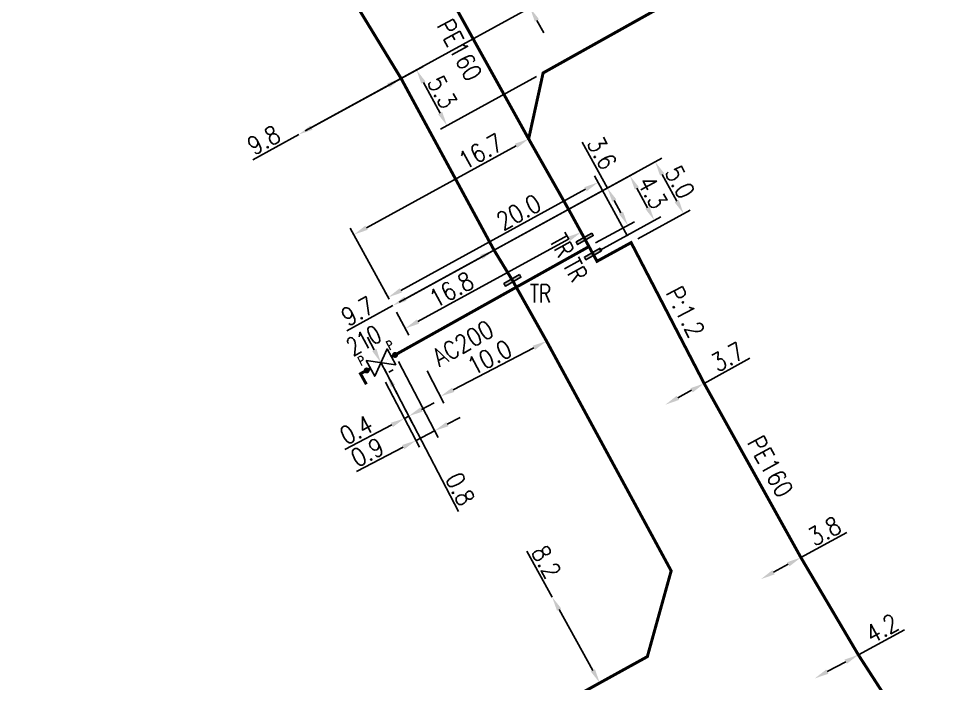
# Model space of a CAD drawing. Header units: millimetres. Extents: x 150998 to 151977, y 126997 to 128005.
# Drawn here: x 151486.2 to 151564.8, y 127320 to 127375.5 of the extents above; entities that cross this region are included whole.
import ezdxf
from ezdxf.enums import TextEntityAlignment as Align

# ---------------------------------------------------------------- set-up
doc = ezdxf.new("R2010")
doc.units = ezdxf.units.MM
doc.header["$PDMODE"] = 34
doc.linetypes.add('L_100_AP', pattern=[14, 10, -1.5, 1, -1.5])
doc.linetypes.add('L_100_PE', pattern=[14, 10, -1.5, 1, -1.5])
doc.layers.get('0').update_dxf_attribs({"linetype": 'CONTINUOUS'})
doc.layers.get('DEFPOINTS').update_dxf_attribs({"linetype": 'CONTINUOUS'})
for name, color, linetype in [('L_140', 3, 'CONTINUOUS'), ('L_300', 7, 'CONTINUOUS'), ('L_340', 7, 'CONTINUOUS')]:
    doc.layers.add(name, color=color, linetype=linetype)
doc.styles.add('G_ROMANS', font='ROMANS.SHX', dxfattribs={"width": 0.75})
doc.styles.get("Standard").update_dxf_attribs({"font": 'romans.shx', "width": 0.85})
doc.dimstyles.get("Standard").update_dxf_attribs({"dimtxt": 1.5, "dimasz": 1.2, "dimexe": 0.625, "dimexo": 0.625, "dimgap": 0.25, "dimtad": 1, "dimdec": 1, "dimzin": 0, "dimdsep": 46, "dimtxsty": 'Standard', "dimcen": -0.5, "dimadec": 0, "dimazin": 0, "dimtfac": 1, "dimtdec": 1, "dimtmove": 0, "dimatfit": 3, "dimfxl": 0, "dimtolj": 1, "dimtzin": 0, "dimarcsym": 0})

# ---------------------------------------------------------------- blocks, each defined once
blk = doc.blocks.new('*D751')
at = {"layer": 'DEFPOINTS', "color": 0, "linetype": 'Continuous', "transparency": 16777216}
for p in [(151530.779, 127327.173), (151530.779, 127327.173), (151534.762, 127320.002)]:
    blk.add_point(p, dxfattribs=at)
at = {"layer": 'L_140', "color": 0, "linetype": 'Continuous', "lineweight": -2, "transparency": 16777216}
for p, q in [((151530.779, 127327.173), (151528.652, 127331.003)), ((151534.179, 127321.051), (151531.362, 127326.123))]:
    blk.add_line(p, q, dxfattribs=at)
at = {"layer": 'L_140', "color": 0, "linetype": 'Continuous', "transparency": 16777216}
for points in [[(151531.537, 127326.221), (151531.187, 127326.026), (151530.779, 127327.173)], [(151534.354, 127321.148), (151534.005, 127320.954), (151534.762, 127320.002)]]:
    blk.add_solid(points, dxfattribs=at)
at = {"layer": 'L_140', "color": 0, "linetype": 'Continuous', "transparency": 16777216, "insert": (151530.296, 127330.102), "char_height": 1.5, "attachment_point": 5, "rotation": 299.05138}
blk.add_mtext('\\A1;8.2', dxfattribs=at)
blk = doc.blocks.new('*D767')
at = {"layer": 'DEFPOINTS', "color": 0, "linetype": 'Continuous', "transparency": 16777216}
for p in [(151525.925, 127356.16), (151517.461, 127351.525), (151517.461, 127351.525)]:
    blk.add_point(p, dxfattribs=at)
at = {"layer": 'L_140', "color": 0, "linetype": 'Continuous', "lineweight": -2, "transparency": 16777216}
for p, q in [((151525.625, 127356.708), (151525.625, 127356.708)), ((151524.873, 127355.583), (151518.514, 127352.101)), ((151517.461, 127351.525), (151513.627, 127349.425))]:
    blk.add_line(p, q, dxfattribs=at)
at = {"layer": 'L_140', "color": 0, "linetype": 'Continuous', "transparency": 16777216}
for points in [[(151524.776, 127355.759), (151524.969, 127355.408), (151525.925, 127356.16)], [(151518.418, 127352.276), (151518.61, 127351.926), (151517.461, 127351.525)]]:
    blk.add_solid(points, dxfattribs=at)
at = {"layer": 'L_140', "color": 0, "linetype": 'Continuous', "transparency": 16777216, "insert": (151514.537, 127351.064), "char_height": 1.5, "attachment_point": 5, "rotation": 28.70611}
blk.add_mtext('\\A1;9.7', dxfattribs=at)
blk = doc.blocks.new('*D768')
at = {"layer": 'DEFPOINTS', "color": 0, "linetype": 'Continuous', "transparency": 16777216}
for p in [(151530.315, 127348.554), (151520.046, 127346.622), (151521.446, 127343.935)]:
    blk.add_point(p, dxfattribs=at)
at = {"layer": 'L_140', "color": 0, "linetype": 'Continuous', "lineweight": -2, "transparency": 16777216}
for p, q in [((151529.251, 127348), (151522.51, 127344.489)), ((151520.335, 127346.068), (151521.735, 127343.381))]:
    blk.add_line(p, q, dxfattribs=at)
at = {"layer": 'L_140', "color": 0, "linetype": 'Continuous', "transparency": 16777216}
for points in [[(151529.158, 127348.177), (151529.343, 127347.822), (151530.315, 127348.554)], [(151522.418, 127344.667), (151522.603, 127344.312), (151521.446, 127343.935)]]:
    blk.add_solid(points, dxfattribs=at)
at = {"layer": 'L_140', "color": 0, "linetype": 'Continuous', "transparency": 16777216, "insert": (151525.541, 127347.195), "char_height": 1.5, "attachment_point": 5, "rotation": 27.50966}
blk.add_mtext('\\A1;10.0', dxfattribs=at)
blk = doc.blocks.new('*D769')
at = {"layer": 'DEFPOINTS', "color": 0, "linetype": 'Continuous', "transparency": 16777216}
for p in [(151532.152, 127359.57), (151517.461, 127351.525), (151518.509, 127349.611)]:
    blk.add_point(p, dxfattribs=at)
at = {"layer": 'L_140', "color": 0, "linetype": 'Continuous', "lineweight": -2, "transparency": 16777216}
for p, q in [((151532.453, 127359.022), (151533.5, 127357.108)), ((151532.148, 127357.08), (151519.561, 127350.188)), ((151517.761, 127350.976), (151518.809, 127349.063))]:
    blk.add_line(p, q, dxfattribs=at)
at = {"layer": 'L_140', "color": 0, "linetype": 'Continuous', "transparency": 16777216}
for points in [[(151532.052, 127357.256), (151532.244, 127356.905), (151533.2, 127357.657)], [(151519.465, 127350.363), (151519.657, 127350.012), (151518.509, 127349.611)]]:
    blk.add_solid(points, dxfattribs=at)
at = {"layer": 'L_140', "color": 0, "linetype": 'Continuous', "transparency": 16777216, "insert": (151522.355, 127352.858), "char_height": 1.5, "attachment_point": 5, "rotation": 28.70611}
blk.add_mtext('\\A1;16.8', dxfattribs=at)
blk = doc.blocks.new('*D817')
at = {"layer": 'DEFPOINTS', "color": 0, "linetype": 'Continuous', "transparency": 16777216}
for p in [(151518.157, 127370.502), (151509.607, 127365.815), (151509.607, 127365.815)]:
    blk.add_point(p, dxfattribs=at)
at = {"layer": 'L_140', "color": 0, "linetype": 'Continuous', "lineweight": -2, "transparency": 16777216}
for p, q in [((151517.857, 127371.05), (151517.857, 127371.05)), ((151517.105, 127369.925), (151510.659, 127366.392)), ((151509.607, 127365.815), (151505.774, 127363.714))]:
    blk.add_line(p, q, dxfattribs=at)
at = {"layer": 'L_140', "color": 0, "linetype": 'Continuous', "transparency": 16777216}
for points in [[(151517.009, 127370.101), (151517.201, 127369.75), (151518.157, 127370.502)], [(151510.563, 127366.568), (151510.756, 127366.217), (151509.607, 127365.815)]]:
    blk.add_solid(points, dxfattribs=at)
at = {"layer": 'L_140', "color": 0, "linetype": 'Continuous', "transparency": 16777216, "insert": (151506.684, 127365.353), "char_height": 1.5, "attachment_point": 5, "rotation": 28.72968}
blk.add_mtext('\\A1;9.8', dxfattribs=at)
blk = doc.blocks.new('*D839')
at = {"layer": 'DEFPOINTS', "color": 0, "linetype": 'Continuous', "transparency": 16777216}
for p in [(151556.368, 127322.347), (151552.719, 127320.371), (151552.719, 127320.371)]:
    blk.add_point(p, dxfattribs=at)
at = {"layer": 'L_140', "color": 0, "linetype": 'Continuous', "lineweight": -2, "transparency": 16777216}
for p, q in [((151556.368, 127322.347), (151560.212, 127324.429)), ((151553.774, 127320.942), (151555.313, 127321.775))]:
    blk.add_line(p, q, dxfattribs=at)
at = {"layer": 'L_140', "color": 0, "linetype": 'Continuous', "transparency": 16777216}
for points in [[(151555.218, 127321.951), (151555.408, 127321.6), (151556.368, 127322.347)], [(151553.679, 127321.118), (151553.87, 127320.766), (151552.719, 127320.371)]]:
    blk.add_solid(points, dxfattribs=at)
at = {"layer": 'L_140', "color": 0, "linetype": 'Continuous', "transparency": 16777216, "insert": (151558.342, 127324.553), "char_height": 1.5, "attachment_point": 5, "rotation": 28.43995}
blk.add_mtext('\\A1;4.2', dxfattribs=at)
blk = doc.blocks.new('*D840')
at = {"layer": 'DEFPOINTS', "color": 0, "linetype": 'Continuous', "transparency": 16777216}
for p in [(151551.565, 127330.481), (151548.224, 127328.671), (151548.224, 127328.671)]:
    blk.add_point(p, dxfattribs=at)
at = {"layer": 'L_140', "color": 0, "linetype": 'Continuous', "lineweight": -2, "transparency": 16777216}
for p, q in [((151551.565, 127330.481), (151555.409, 127332.563)), ((151549.279, 127329.243), (151550.51, 127329.909))]:
    blk.add_line(p, q, dxfattribs=at)
at = {"layer": 'L_140', "color": 0, "linetype": 'Continuous', "transparency": 16777216}
for points in [[(151550.414, 127330.085), (151550.605, 127329.734), (151551.565, 127330.481)], [(151549.183, 127329.419), (151549.374, 127329.067), (151548.224, 127328.671)]]:
    blk.add_solid(points, dxfattribs=at)
at = {"layer": 'L_140', "color": 0, "linetype": 'Continuous', "transparency": 16777216, "insert": (151553.538, 127332.687), "char_height": 1.5, "attachment_point": 5, "rotation": 28.43995}
blk.add_mtext('\\A1;3.8', dxfattribs=at)
blk = doc.blocks.new('*D841')
at = {"layer": 'DEFPOINTS', "color": 0, "linetype": 'Continuous', "transparency": 16777216}
for p in [(151543.481, 127345.024), (151540.239, 127343.242), (151540.239, 127343.242)]:
    blk.add_point(p, dxfattribs=at)
at = {"layer": 'L_140', "color": 0, "linetype": 'Continuous', "lineweight": -2, "transparency": 16777216}
for p, q in [((151543.481, 127345.024), (151547.312, 127347.129)), ((151541.29, 127343.819), (151542.429, 127344.446))]:
    blk.add_line(p, q, dxfattribs=at)
at = {"layer": 'L_140', "color": 0, "linetype": 'Continuous', "transparency": 16777216}
for points in [[(151542.333, 127344.621), (151542.526, 127344.27), (151543.481, 127345.024)], [(151541.194, 127343.995), (151541.386, 127343.644), (151540.239, 127343.242)]]:
    blk.add_solid(points, dxfattribs=at)
at = {"layer": 'L_140', "color": 0, "linetype": 'Continuous', "transparency": 16777216, "insert": (151545.441, 127347.242), "char_height": 1.5, "attachment_point": 5, "rotation": 28.79221}
blk.add_mtext('\\A1;3.7', dxfattribs=at)
blk = doc.blocks.new('*D865')
at = {"layer": 'DEFPOINTS', "color": 0, "linetype": 'Continuous', "transparency": 16777216}
for p in [(151516.472, 127346.758), (151516.579, 127345.687), (151518.444, 127342.106)]:
    blk.add_point(p, dxfattribs=at)
at = {"layer": 'L_300', "color": 0, "linetype": 'Continuous', "lineweight": -2, "transparency": 16777216}
for p, q in [((151516.761, 127346.203), (151519.087, 127341.736)), ((151516.868, 127345.132), (151518.733, 127341.551)), ((151519.863, 127342.845), (151520.927, 127343.399)), ((151518.799, 127342.29), (151518.444, 127342.106)), ((151517.38, 127341.551), (151513.448, 127339.504))]:
    blk.add_line(p, q, dxfattribs=at)
at = {"layer": 'L_300', "color": 0, "linetype": 'Continuous', "transparency": 16777216}
for points in [[(151519.771, 127343.022), (151519.955, 127342.667), (151518.799, 127342.29)], [(151517.287, 127341.729), (151517.472, 127341.374), (151518.444, 127342.106)]]:
    blk.add_solid(points, dxfattribs=at)
at = {"layer": 'L_300', "color": 0, "linetype": 'Continuous', "transparency": 16777216, "insert": (151514.42, 127341.138), "char_height": 1.5, "attachment_point": 5, "rotation": 27.50966}
blk.add_mtext('\\A1;0.4', dxfattribs=at)
blk = doc.blocks.new('*D866')
at = {"layer": 'DEFPOINTS', "color": 0, "linetype": 'Continuous', "transparency": 16777216}
for p in [(151517.655, 127347.404), (151516.579, 127345.687), (151519.407, 127340.257)]:
    blk.add_point(p, dxfattribs=at)
at = {"layer": 'L_300', "color": 0, "linetype": 'Continuous', "lineweight": -2, "transparency": 16777216}
for p, q in [((151517.944, 127346.85), (151521.246, 127340.51)), ((151516.868, 127345.132), (151519.695, 127339.703)), ((151522.021, 127341.619), (151523.086, 127342.173)), ((151520.957, 127341.064), (151519.407, 127340.257)), ((151518.342, 127339.703), (151514.425, 127337.662))]:
    blk.add_line(p, q, dxfattribs=at)
at = {"layer": 'L_300', "color": 0, "linetype": 'Continuous', "transparency": 16777216}
for points in [[(151521.929, 127341.796), (151522.114, 127341.441), (151520.957, 127341.064)], [(151518.25, 127339.88), (151518.435, 127339.525), (151519.407, 127340.257)]]:
    blk.add_solid(points, dxfattribs=at)
at = {"layer": 'L_300', "color": 0, "linetype": 'Continuous', "transparency": 16777216, "insert": (151515.342, 127339.268), "char_height": 1.5, "attachment_point": 5, "rotation": 27.50966}
blk.add_mtext('\\A1;0.9', dxfattribs=at)
blk = doc.blocks.new('*D867')
at = {"layer": 'DEFPOINTS', "color": 0, "linetype": 'Continuous', "transparency": 16777216}
for p in [(151516.472, 127346.758), (151516.472, 127346.758), (151516.579, 127345.687)]:
    blk.add_point(p, dxfattribs=at)
at = {"layer": 'L_300', "color": 0, "linetype": 'Continuous', "lineweight": -2, "transparency": 16777216}
for p, q in [((151515.918, 127347.822), (151515.364, 127348.886)), ((151517.026, 127347.046), (151517.026, 127347.046)), ((151516.472, 127346.758), (151516.934, 127345.871)), ((151517.133, 127345.975), (151517.488, 127346.16)), ((151517.488, 127344.807), (151522.943, 127334.332))]:
    blk.add_line(p, q, dxfattribs=at)
at = {"layer": 'L_300', "color": 0, "linetype": 'Continuous', "transparency": 16777216}
for points in [[(151516.095, 127347.914), (151515.741, 127347.73), (151516.472, 127346.758)], [(151517.665, 127344.9), (151517.311, 127344.715), (151516.934, 127345.871)]]:
    blk.add_solid(points, dxfattribs=at)
at = {"layer": 'L_300', "color": 0, "linetype": 'Continuous', "transparency": 16777216, "insert": (151523.098, 127336.2), "char_height": 1.5, "attachment_point": 5, "rotation": 297.50966}
blk.add_mtext('\\A1;0.8', dxfattribs=at)
blk = doc.blocks.new('L_300_12')
at = {"color": 0, "linetype": 'Continuous', "const_width": 0.497, "flags": 128}
blk.add_lwpolyline([(-0.25, 0, 1), (0.25, 0, 1)], format="xyb", close=True, dxfattribs=at)
at = {"color": 0, "linetype": 'Continuous', "style": 'G_ROMANS', "width": 0.75}
blk.add_text('P', height=1.5, dxfattribs=at).set_placement((0, 1.85), align=Align.MIDDLE)
at = {"color": 0, "linetype": 'Continuous', "style": 'G_ROMANS', "width": 0.75, "flags": 3}
for tag, p in [('DEF_LEG', (0, -5)), ('DEF_COUP', (0, -7.5)), ('DEF_TYPE', (0, -10))]:
    blk.add_attdef(tag, text='', height=1.2, dxfattribs=at).set_placement(p, align=Align.MIDDLE)
blk = doc.blocks.new('L_300_05')
at = {"color": 0, "linetype": 'Continuous'}
for p, q in [((-1, 0.75), (-1, -0.75)), ((1, 0.75), (1, -0.75))]:
    blk.add_line(p, q, dxfattribs=at)
at = {"flags": 128}
blk.add_lwpolyline([(-1, 0.75), (1, -0.75), (1, 0.75), (-1, -0.75), (-1, 0.75)], dxfattribs=at)
at = {"color": 0, "linetype": 'Continuous', "style": 'G_ROMANS', "width": 0.75}
blk.add_attdef('NUM', text='', height=1.5, dxfattribs=at).set_placement((0, 2.75), align=Align.MIDDLE)
at = {"color": 0, "linetype": 'Continuous', "style": 'G_ROMANS', "width": 0.75, "flags": 3}
for tag, p in [('DEF_LEG', (0, -2.75)), ('DEF_COUP', (0, -5.25)), ('DEF_TYPE', (0, -7.75))]:
    blk.add_attdef(tag, text='', height=1.2, dxfattribs=at).set_placement(p, align=Align.MIDDLE)
blk = doc.blocks.new('L_340_19')
at = {"linetype": 'Continuous'}
blk.add_hatch(color=0, dxfattribs=at).paths.add_polyline_path([(0.125, 0.75), (-0.125, 0.75), (-0.125, -0.75), (0.125, -0.75)])
at = {"color": 0, "linetype": 'Continuous'}
blk.add_lwpolyline([(-0.125, 0.75), (0.125, 0.75), (0.125, -0.75), (-0.125, -0.75)], close=True, dxfattribs=at)
at = {"color": 0, "linetype": 'Continuous', "width": 0.75}
for tag, height, flags, p in [('TR', 1.5, 8, (0, 3)), ('DEF_LEG', 1.2, 3, (0, -5)), ('DEF_COUP', 1.2, 3, (0, -7.5)), ('DEF_TYPE', 1.2, 3, (0, -10))]:
    blk.add_attdef(tag, text='', height=height, dxfattribs=dict(at, flags=flags)).set_placement(p, align=Align.MIDDLE)
blk = doc.blocks.new('*D954')
at = {"layer": 'DEFPOINTS', "color": 0, "linetype": 'Continuous', "transparency": 16777216}
for p in [(151537.381, 127356.789), (151517.082, 127352.217), (151517.461, 127351.525)]:
    blk.add_point(p, dxfattribs=at)
at = {"layer": 'L_140', "color": 0, "linetype": 'Continuous', "lineweight": -2, "transparency": 16777216}
for p, q in [((151537.08, 127357.338), (151534.323, 127362.372)), ((151533.571, 127361.247), (151518.134, 127352.794)), ((151517.161, 127352.073), (151516.782, 127352.765))]:
    blk.add_line(p, q, dxfattribs=at)
at = {"layer": 'L_140', "color": 0, "linetype": 'Continuous', "transparency": 16777216}
for points in [[(151533.475, 127361.423), (151533.667, 127361.072), (151534.624, 127361.824)], [(151518.038, 127352.969), (151518.23, 127352.618), (151517.082, 127352.217)]]:
    blk.add_solid(points, dxfattribs=at)
at = {"layer": 'L_140', "color": 0, "linetype": 'Continuous', "transparency": 16777216, "insert": (151527.986, 127359.329), "char_height": 1.5, "attachment_point": 5, "rotation": 28.70611}
blk.add_mtext('\\A1;20.0', dxfattribs=at)
blk = doc.blocks.new('*D955')
at = {"layer": 'DEFPOINTS', "color": 0, "linetype": 'Continuous', "transparency": 16777216}
for p in [(151537.277, 127362.376), (151534.194, 127355.842), (151517.461, 127351.525)]:
    blk.add_point(p, dxfattribs=at)
at = {"layer": 'L_340', "color": 0, "linetype": 'Continuous', "lineweight": -2, "transparency": 16777216}
for p, q in [((151518.009, 127351.825), (151537.826, 127362.677)), ((151538.742, 127359.701), (151537.854, 127361.324)), ((151534.742, 127356.142), (151539.867, 127358.949))]:
    blk.add_line(p, q, dxfattribs=at)
at = {"layer": 'L_340', "color": 0, "linetype": 'Continuous', "transparency": 16777216}
for points in [[(151538.029, 127361.42), (151537.678, 127361.228), (151537.277, 127362.376)], [(151538.918, 127359.797), (151538.567, 127359.605), (151539.319, 127358.649)]]:
    blk.add_solid(points, dxfattribs=at)
at = {"layer": 'L_340', "color": 0, "linetype": 'Continuous', "transparency": 16777216, "insert": (151539.175, 127360.993), "char_height": 1.5, "attachment_point": 5, "rotation": 298.70611}
blk.add_mtext('\\A1;4.3', dxfattribs=at)
blk = doc.blocks.new('*D956')
at = {"layer": 'DEFPOINTS', "color": 0, "linetype": 'Continuous', "transparency": 16777216}
for p in [(151539.393, 127363.535), (151537.381, 127356.789), (151517.461, 127351.525)]:
    blk.add_point(p, dxfattribs=at)
at = {"layer": 'L_140', "color": 0, "linetype": 'Continuous', "lineweight": -2, "transparency": 16777216}
for p, q in [((151518.009, 127351.825), (151539.942, 127363.835)), ((151541.195, 127360.246), (151539.97, 127362.483)), ((151537.929, 127357.09), (151542.319, 127359.494))]:
    blk.add_line(p, q, dxfattribs=at)
at = {"layer": 'L_140', "color": 0, "linetype": 'Continuous', "transparency": 16777216}
for points in [[(151540.145, 127362.579), (151539.794, 127362.387), (151539.393, 127363.535)], [(151541.37, 127360.342), (151541.019, 127360.15), (151541.771, 127359.194)]]:
    blk.add_solid(points, dxfattribs=at)
at = {"layer": 'L_140', "color": 0, "linetype": 'Continuous', "transparency": 16777216, "insert": (151541.459, 127361.845), "char_height": 1.5, "attachment_point": 5, "rotation": 298.70611}
blk.add_mtext('\\A1;5.0', dxfattribs=at)
blk = doc.blocks.new('*D957')
at = {"layer": 'DEFPOINTS', "color": 0, "linetype": 'Continuous', "transparency": 16777216}
for p in [(151535.398, 127361.347), (151533.858, 127356.456), (151517.461, 127351.525)]:
    blk.add_point(p, dxfattribs=at)
at = {"layer": 'L_140', "color": 0, "linetype": 'Continuous', "lineweight": -2, "transparency": 16777216}
for p, q in [((151535.398, 127361.347), (151533.299, 127365.182)), ((151518.009, 127351.825), (151535.947, 127361.648)), ((151536.527, 127359.286), (151535.975, 127360.295)), ((151534.406, 127356.756), (151537.652, 127358.534))]:
    blk.add_line(p, q, dxfattribs=at)
at = {"layer": 'L_140', "color": 0, "linetype": 'Continuous', "transparency": 16777216}
for points in [[(151536.15, 127360.391), (151535.799, 127360.199), (151535.398, 127361.347)], [(151536.703, 127359.382), (151536.352, 127359.19), (151537.104, 127358.234)]]:
    blk.add_solid(points, dxfattribs=at)
at = {"layer": 'L_140', "color": 0, "linetype": 'Continuous', "transparency": 16777216, "insert": (151534.937, 127364.271), "char_height": 1.5, "attachment_point": 5, "rotation": 298.70611}
blk.add_mtext('\\A1;3.6', dxfattribs=at)
blk = doc.blocks.new('*D963')
at = {"layer": 'DEFPOINTS', "color": 0, "linetype": 'Continuous', "transparency": 16777216}
for p in [(151527.83, 127378.413), (151528.929, 127376.407), (151509.607, 127365.815)]:
    blk.add_point(p, dxfattribs=at)
at = {"layer": 'L_140', "color": 0, "linetype": 'Continuous', "lineweight": -2, "transparency": 16777216}
for p, q in [((151527.253, 127379.465), (151524.429, 127384.616)), ((151528.929, 127376.407), (151527.83, 127378.413)), ((151527.282, 127378.112), (151527.282, 127378.112)), ((151510.155, 127366.116), (151529.477, 127376.707)), ((151529.506, 127375.355), (151530.083, 127374.302))]:
    blk.add_line(p, q, dxfattribs=at)
at = {"layer": 'L_140', "color": 0, "linetype": 'Continuous', "transparency": 16777216}
for points in [[(151527.428, 127379.561), (151527.077, 127379.369), (151527.83, 127378.413)], [(151529.681, 127375.451), (151529.331, 127375.258), (151528.929, 127376.407)]]:
    blk.add_solid(points, dxfattribs=at)
at = {"layer": 'L_140', "color": 0, "linetype": 'Continuous', "transparency": 16777216, "insert": (151526.024, 127383.786), "char_height": 1.5, "attachment_point": 5, "rotation": 298.72968}
blk.add_mtext('\\A1;1.5', dxfattribs=at)
blk = doc.blocks.new('*D964')
at = {"layer": 'DEFPOINTS', "color": 0, "linetype": 'Continuous', "transparency": 16777216}
for p in [(151528.817, 127365.452), (151514.214, 127357.454), (151517.461, 127351.525)]:
    blk.add_point(p, dxfattribs=at)
at = {"layer": 'L_140', "color": 0, "linetype": 'Continuous', "lineweight": -2, "transparency": 16777216}
for p, q in [((151527.765, 127364.875), (151515.266, 127358.031)), ((151517.161, 127352.073), (151513.914, 127358.003))]:
    blk.add_line(p, q, dxfattribs=at)
at = {"layer": 'L_140', "color": 0, "linetype": 'Continuous', "transparency": 16777216}
for points in [[(151527.669, 127365.051), (151527.861, 127364.7), (151528.817, 127365.452)], [(151515.17, 127358.206), (151515.362, 127357.855), (151514.214, 127357.454)]]:
    blk.add_solid(points, dxfattribs=at)
at = {"layer": 'L_140', "color": 0, "linetype": 'Continuous', "transparency": 16777216, "insert": (151524.805, 127364.395), "char_height": 1.5, "attachment_point": 5, "rotation": 28.70611}
blk.add_mtext('\\A1;16.7', dxfattribs=at)
blk = doc.blocks.new('*D965')
at = {"layer": 'DEFPOINTS', "color": 0, "linetype": 'Continuous', "transparency": 16777216}
for p in [(151519.447, 127371.209), (151530.025, 127370.964), (151509.607, 127365.815)]:
    blk.add_point(p, dxfattribs=at)
at = {"layer": 'L_140', "color": 0, "linetype": 'Continuous', "lineweight": -2, "transparency": 16777216}
for p, q in [((151510.155, 127366.116), (151519.995, 127371.51)), ((151529.477, 127370.663), (151521.447, 127366.261)), ((151521.418, 127367.614), (151520.024, 127370.157))]:
    blk.add_line(p, q, dxfattribs=at)
at = {"layer": 'L_140', "color": 0, "linetype": 'Continuous', "transparency": 16777216}
for points in [[(151520.2, 127370.253), (151519.849, 127370.061), (151519.447, 127371.209)], [(151521.594, 127367.71), (151521.243, 127367.518), (151521.995, 127366.562)]]:
    blk.add_solid(points, dxfattribs=at)
at = {"layer": 'L_140', "color": 0, "linetype": 'Continuous', "transparency": 16777216, "insert": (151521.598, 127369.366), "char_height": 1.5, "attachment_point": 5, "rotation": 298.72968}
blk.add_mtext('\\A1;5.3', dxfattribs=at)

msp = doc.modelspace()

# ---------------------------------------------------------------- linework, layer by layer
at = {"layer": 'L_140', "linetype": 'L_100_PE', "flags": 128}
for points in [[(151606.712, 127501.483, 0.25, 0.25, 0), (151602.903, 127499.362, 0.25, 0.25, 0), (151591.599, 127493.069, 0.25, 0.25, 0), (151573.372, 127483.237, 0.25, 0.25, 0), (151561.198, 127476.576, 0.25, 0.25, 0), (151543.045, 127466.624, 0.25, 0.25, 0), (151531.559, 127460.585, 0.25, 0.25, 0), (151520.873, 127454.238, 0.25, 0.25, 0), (151508.883, 127447.629, 0.25, 0.25, 0), (151496.989, 127440.849, 0.25, 0.25, 0), (151494.563, 127439.516, 0.25, 0.25, 0), (151492.77, 127431.085, 0.25, 0.25, 0), (151493.096, 127430.493, 0.25, 0.25, 0), (151496.656, 127424.503, 0.25, 0.25, 0), (151502.921, 127413.557, 0.25, 0.25, 0), (151506.748, 127406.588, 0.25, 0.25, 0), (151513.029, 127395.283, 0.25, 0.25, 0), (151516.34, 127388.08, 0.25, 0.25, 0), (151520.699, 127380.079, 0.25, 0.25, 0), (151520.699, 127380.079, 0.25, 0.25, 0), (151528.817, 127365.452, 0.25, 0.25, 0), (151532.152, 127359.57, 0.25, 0.25, 0), (151533.2, 127357.657, 0.25, 0.25, 0), (151533.5, 127357.108, 0, 0, 0)], [(151528.817, 127365.452, 0.25, 0.25, 0), (151530.025, 127370.964, 0.25, 0.25, 0), (151530.025, 127370.964, 0.25, 0.25, 0), (151630.747, 127427.27, 0.25, 0.25, 0), (151639.026, 127431.747, 0.25, 0.25, 0), (151661.06, 127443.648, 0.25, 0.25, 0), (151661.06, 127443.648, 0.25, 0.25, 0), (151674.165, 127449.124, 0.25, 0.25, 0), (151685.047, 127455.766, 0.25, 0.25, 0), (151701.42, 127464.929, 0.25, 0.25, 0), (151719.357, 127474.633, 0.25, 0.25, -0.080916), (151733.573, 127479.572, 0.25, 0.25, -0.056992), (151746.241, 127480.321, 0.25, 0.25, -0.125712), (151766.612, 127473.91, 0.25, 0.25, 0), (151779.772, 127467.357, 0.25, 0.25, 0), (151791.04, 127461.592, 0.25, 0.25, 0), (151794.942, 127459.595, 0.25, 0.25, -0.372319), (151797.598, 127452.088, 0.25, 0.25, 0), (151796.195, 127449.264, 0.25, 0.25, 0), (151795.978, 127448.854, 0.25, 0.25, 0), (151795.747, 127448.364, 0.25, 0.25, 0), (151782.92, 127424.178, 0.25, 0.25, 0), (151776.865, 127411.874, 0.25, 0.25, 0), (151770.878, 127399.559, 0.25, 0.25, 0), (151767.365, 127392.368, 0.25, 0.25, 0), (151761.306, 127380.164, 0.25, 0.25, 0), (151754.996, 127367.917, 0.25, 0.25, 0), (151749.391, 127356.518, 0.25, 0.25, -0.310569), (151743.917, 127354.749, 0.25, 0.25, 0), (151740.591, 127356.195, 0.25, 0.25, 0.059779), (151716.586, 127363.516, 0.25, 0.25, 0.050761), (151700.066, 127365.286, 0.25, 0.25, 0.057251), (151677.718, 127362.998, 0.25, 0.25, 0), (151675.307, 127362.47, 0.25, 0.25, 0), (151677.28, 127354.418, 0.25, 0.25, 0), (151675.852, 127354.109, 0.25, 0.25, 0.024712), (151666.382, 127351.243, 0.25, 0.25, 0.041535), (151659.272, 127348.357, 0.25, 0.25, 0.015092), (151652.316, 127344.901, 0, 0, 0)], [(151527.464, 127353.633, 0.25, 0.25, 0), (151525.925, 127356.16, 0.25, 0.25, 0), (151518.157, 127370.502, 0.25, 0.25, 0), (151509.671, 127384.428, 0.25, 0.25, 0), (151506.359, 127391.639, 0.25, 0.25, 0), (151500.167, 127402.99, 0.25, 0.25, 0), (151496.337, 127409.964, 0.25, 0.25, 0), (151489.988, 127420.857, 0.25, 0.25, 0), (151484.012, 127431.98, 0, 0, 0)], [(151534.194, 127355.842, 0.25, 0.25, 0), (151534.53, 127355.228, 0.25, 0.25, 0), (151534.53, 127355.228, 0.25, 0.25, 0), (151537.381, 127356.789, 0.25, 0.25, 0), (151543.481, 127345.024, 0.25, 0.25, 0), (151551.565, 127330.481, 0.25, 0.25, 0), (151556.368, 127322.347, 0.25, 0.25, 0), (151560.941, 127315.269, 0.25, 0.25, 0), (151562.073, 127313.616, 0.25, 0.25, 0), (151571.569, 127311.189, 0.25, 0.25, 0), (151573.042, 127311.996, 0.25, 0.25, 0), (151573.908, 127312.471, 0, 0, 0)]]:
    msp.add_lwpolyline(points, format="xyseb", dxfattribs=at)
at = {"layer": 'L_140', "linetype": 'L_100_AP', "flags": 128}
for points in [[(151534.194, 127355.842, 0.25, 0.25, 0), (151533.858, 127356.456, 0.25, 0.25, 0), (151533.5, 127357.108, 0, 0, 0)], [(151533.858, 127356.456, 0.25, 0.25, 0), (151533.858, 127356.456, 0.25, 0.25, 0), (151517.655, 127347.404, 0.25, 0.25, 0), (151517.349, 127347.238, 0, 0, 0)], [(151402.321, 127248.99, 0.25, 0.25, 0), (151408.465, 127252.346, 0.25, 0.25, 0), (151417.828, 127257.672, 0.25, 0.25, 0), (151430.666, 127264.665, 0.25, 0.25, 0), (151443.802, 127271.672, 0.25, 0.25, 0), (151459.171, 127279.468, 0.25, 0.25, 0), (151469.567, 127285.084, 0.25, 0.25, 0), (151485.84, 127293.441, 0.25, 0.25, 0), (151495.114, 127298.204, 0.25, 0.25, 0), (151512.455, 127307.621, 0.25, 0.25, 0), (151534.449, 127319.828, 0.25, 0.25, 0), (151534.762, 127320.002, 0.25, 0.25, 0), (151538.735, 127322.196, 0.25, 0.25, 0), (151540.727, 127329.365, 0.25, 0.25, 0), (151530.315, 127348.554, 0.25, 0.25, 0), (151527.464, 127353.633, 0, 0, 0)], [(151515.598, 127346.271, 0.25, 0.25, 0), (151515.283, 127346.107, 0.25, 0.25, 0), (151514.763, 127345.835, 0.25, 0.25, 0), (151515.255, 127344.95, 0, 0, 0)]]:
    msp.add_lwpolyline(points, format="xyseb", dxfattribs=at)

# ---------------------------------------------------------------- block references
at = {"layer": 'L_300'}
ref = msp.add_blockref('L_300_05', (151516.472, 127346.758), dxfattribs=dict(at, rotation=29.09734918826149))
ref.add_attrib('NUM', '210', dxfattribs={"layer": '0', "color": 0, "linetype": 'Continuous', "height": 1.5, "rotation": 29.09735, "width": 0.75}).set_placement((151515.037, 127348.613), align=Align.MIDDLE_CENTER)
at = {"layer": 'L_300', "xscale": 0.4999999999918759, "yscale": 0.5, "zscale": 0.5, "rotation": 27.48529545605161}
for p in [(151517.655, 127347.404), (151515.283, 127346.107)]:
    msp.add_blockref('L_300_12', p, dxfattribs=at)
at = {"layer": 'L_340'}
ref = msp.add_blockref('L_340_19', (151533.5, 127357.108), dxfattribs=dict(at, rotation=299.9137058518965))
ref.add_attrib('TR', 'TR', dxfattribs={"layer": '0', "color": 0, "linetype": 'Continuous', "height": 1.5, "rotation": 298.70611, "width": 0.75, "flags": 8}).set_placement((151531.591, 127356.557), align=Align.MIDDLE)
ref = msp.add_blockref('L_340_19', (151534.194, 127355.842), dxfattribs=dict(at, rotation=299.9137058518965))
ref.add_attrib('TR', 'TR', dxfattribs={"layer": '0', "color": 0, "linetype": 'Continuous', "height": 1.5, "rotation": 298.70611, "width": 0.75, "flags": 8}).set_placement((151532.718, 127354.503), align=Align.MIDDLE)
ref = msp.add_blockref('L_340_19', (151527.464, 127353.633), dxfattribs=dict(at, rotation=299.9137058518965))
ref.add_attrib('TR', 'TR', dxfattribs={"layer": '0', "color": 0, "linetype": 'Continuous', "height": 1.5, "width": 0.75, "flags": 8}).set_placement((151529.802, 127352.538), align=Align.MIDDLE)

# ---------------------------------------------------------------- texts
at = {"layer": 'L_140', "linetype": 'Continuous', "width": 0.85}
for rotation, p in [(298.15836, (151521.092, 127374.945)), (299.0683, (151547.04, 127340.119))]:
    msp.add_text('PE160', height=1.5, rotation=rotation, dxfattribs=at).set_placement(p)
at = {"layer": 'L_140', "linetype": 'L_100_AP', "width": 0.85}
msp.add_text('AC200', height=1.5, rotation=29.72706, dxfattribs=at).set_placement((151521.355, 127346.396))
at = {"layer": 'L_140', "linetype": 'Continuous', "insert": (151540.234, 127352.625), "char_height": 1.5, "attachment_point": 7, "rotation": 297.42724}
msp.add_mtext('P:1.2', dxfattribs=at)

# ---------------------------------------------------------------- dimensions: what is measured, and where the dimension line sits
at = {"layer": 'L_140', "linetype": 'Continuous'}
dim = msp.add_linear_dim(base=(151528.929, 127376.407), p1=(151527.83, 127378.413), p2=(151509.607, 127365.815), angle=118.72968, text='1.5', dimstyle='Standard', dxfattribs=at)
dim.commit()
dim.dimension.update_dxf_attribs({"geometry": '*D963', "text_midpoint": (151525.147, 127383.306), "dimtype": 160})
for base, p1, p2, angle, picture, middle in [((151519.447, 127371.209), (151530.025, 127370.964), (151509.607, 127365.815), 298.72968, '*D965', (151520.721, 127368.886)), ((151509.607, 127365.815), (151518.157, 127370.502), (151509.607, 127365.815), 28.72968, '*D817', (151507.164, 127364.476)), ((151514.214, 127357.454), (151528.817, 127365.452), (151517.461, 127351.525), 28.70611, '*D964', (151525.286, 127363.518)), ((151535.398, 127361.347), (151533.858, 127356.456), (151517.461, 127351.525), 298.70611, '*D957', (151534.06, 127363.791)), ((151539.393, 127363.535), (151537.381, 127356.789), (151517.461, 127351.525), 298.70611, '*D956', (151540.582, 127361.364)), ((151517.082, 127352.217), (151537.381, 127356.789), (151517.461, 127351.525), 28.70611, '*D954', (151528.466, 127358.452)), ((151518.508829033, 127349.611367765), (151532.152441074, 127359.569909033), (151517.4611, 127351.5246), 28.706105033, '*D769', (151522.835640509, 127351.980827114)), ((151517.461, 127351.525), (151525.925, 127356.16), (151517.461, 127351.525), 28.70611, '*D767', (151515.018, 127350.187)), ((151521.446, 127343.935), (151530.315, 127348.554), (151520.046, 127346.622), 27.50966, '*D768', (151526.002, 127346.308)), ((151540.239, 127343.242), (151543.481, 127345.024), (151540.239, 127343.242), 28.79221, '*D841', (151545.922, 127346.365)), ((151548.224, 127328.671), (151551.565, 127330.481), (151548.224, 127328.671), 28.43995, '*D840', (151554.014, 127331.808)), ((151530.779, 127327.173), (151534.762, 127320.002), (151530.779, 127327.173), 299.05138, '*D751', (151529.422, 127329.616)), ((151552.7191567, 127320.3705286), (151556.3683212, 127322.34691381), (151552.7191567, 127320.3705286), 28.43994773, '*D839', (151558.81784641, 127323.67357515))]:
    dim = msp.add_linear_dim(base=base, p1=p1, p2=p2, angle=angle, dimstyle='Standard', dxfattribs=at)
    dim.commit()
    dim.dimension.update_dxf_attribs({"geometry": picture, "text_midpoint": middle, "dimtype": 160})
at = {"layer": 'L_300', "linetype": 'Continuous'}
for base, p1, p2, angle, text, picture, middle in [((151516.472, 127346.758), (151516.579, 127345.687), (151516.472, 127346.758), 297.50966, '0.8', '*D867', (151522.211, 127335.738)), ((151519.407, 127340.257), (151517.655, 127347.404), (151516.579, 127345.687), 27.50966, '0.9', '*D866', (151515.804, 127338.381))]:
    dim = msp.add_linear_dim(base=base, p1=p1, p2=p2, angle=angle, text=text, dimstyle='Standard', dxfattribs=at)
    dim.commit()
    dim.dimension.update_dxf_attribs({"geometry": picture, "text_midpoint": middle, "dimtype": 160})
dim = msp.add_linear_dim(base=(151518.444, 127342.106), p1=(151516.472, 127346.758), p2=(151516.579, 127345.687), angle=27.50966, dimstyle='Standard', dxfattribs=at)
dim.commit()
dim.dimension.update_dxf_attribs({"geometry": '*D865', "text_midpoint": (151514.882, 127340.251), "dimtype": 160})
at = {"layer": 'L_340', "linetype": 'Continuous'}
dim = msp.add_linear_dim(base=(151537.277, 127362.376), p1=(151534.194, 127355.842), p2=(151517.461, 127351.525), angle=298.70611, dimstyle='Standard', dxfattribs=at)
dim.commit()
dim.dimension.update_dxf_attribs({"geometry": '*D955', "text_midpoint": (151538.298, 127360.513), "dimtype": 160})

doc.saveas('drawing.dxf')
